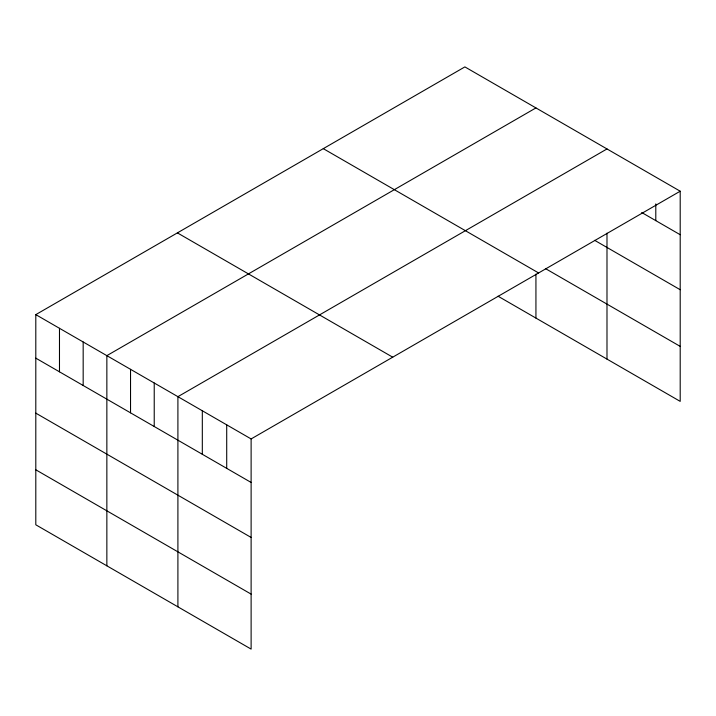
<?xml version="1.0" encoding="UTF-8"?>
<svg xmlns="http://www.w3.org/2000/svg" width="716" height="716" viewBox="0 0 716 716"><rect width="100%" height="100%" fill="white"/><g stroke="black" fill="none" stroke-linecap="round" stroke-linejoin="round"><path stroke-width="1.07" d="M680.2 191.208L251.119 438.935L251.119 649.099L35.8 524.792L35.8 314.628L464.881 66.901L680.2 191.208L680.2 401.372L498.041 296.209M535.935 107.919L106.854 355.646L106.854 565.81M606.989 148.946L177.908 396.673L177.908 606.837M641.715 212.509L680.2 234.723M594.674 240.343L680.2 289.72M545.413 268.563L680.2 346.383M323.283 148.651L538.602 272.957M177.398 232.879L392.717 357.186M35.8 314.628L251.119 438.935M35.8 358.143L251.119 482.45M35.8 413.132L251.119 537.447M35.8 469.794L251.119 594.11M655.793 203.899L655.793 220.635M606.989 233.156L606.989 359.11M535.935 274.085L535.935 318.083M226.712 424.848L226.712 468.362M202.315 410.76L202.315 454.275M154.226 382.997L154.226 426.512M130.536 369.322L130.536 412.837M83.172 341.98L83.172 385.494M59.482 328.304L59.482 371.819"/></g></svg>
